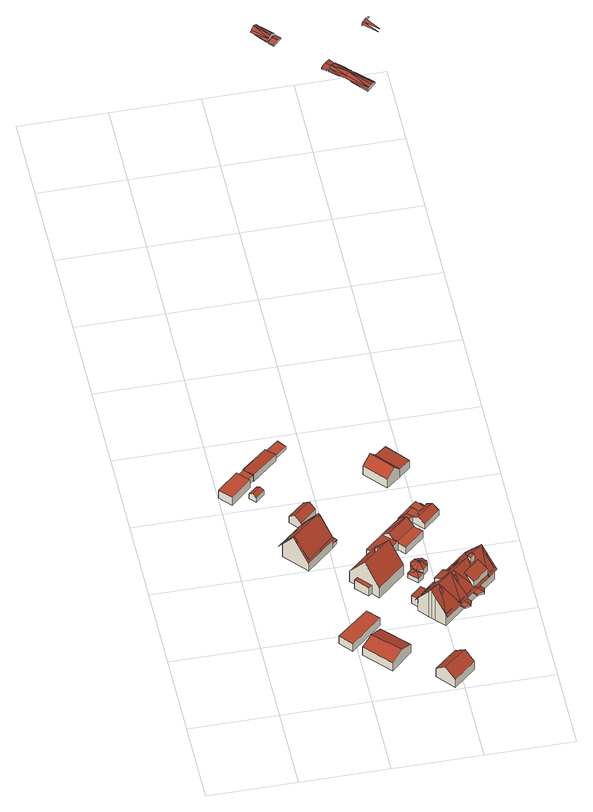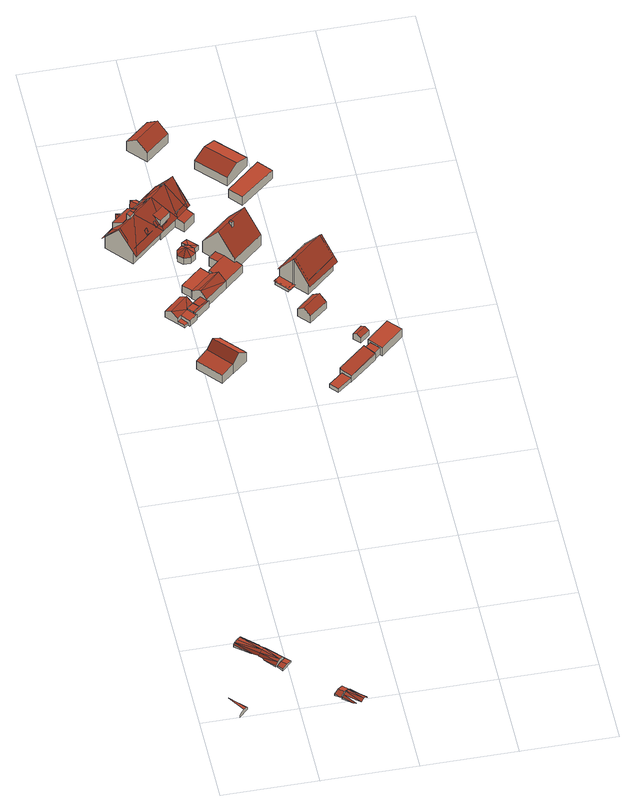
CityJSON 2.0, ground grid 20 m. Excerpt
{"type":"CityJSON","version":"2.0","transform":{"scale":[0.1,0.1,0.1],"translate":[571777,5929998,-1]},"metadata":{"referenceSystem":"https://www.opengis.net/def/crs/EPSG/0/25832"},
"CityObjects":{
"building1":{"type":"Building","attributes":{"Grundfläche 2D":"23.295480","Grundhöhe NN":"-0.261"},"geometry":[{"type":"Solid","lod":"3","boundaries":[[[[0,1,2,3]],[[1,0,4,5]],[[2,1,5,6]],[[3,2,6,7]],[[0,3,7,4]],[[5,4,7,6]]]],"semantics":{"surfaces":[{"type":"RoofSurface"},{"type":"WallSurface"},{"type":"GroundSurface"}],"values":[[0,1,1,1,1,2]]}}]},
"building2":{"type":"Building","attributes":{"Grundfläche 2D":"33.207355","Grundhöhe NN":"-0.049"},"geometry":[{"type":"Solid","lod":"3","boundaries":[[[[8,9,10,11]],[[12,13,11,10]],[[13,14,8,11]],[[14,15,9,8]],[[15,12,10,9]],[[15,14,13,12]]]],"semantics":{"surfaces":[{"type":"RoofSurface"},{"type":"WallSurface"},{"type":"GroundSurface"}],"values":[[0,1,1,1,1,2]]}}]},
"building3":{"type":"Building","attributes":{"Grundfläche 2D":"5.204196","Grundhöhe NN":"-0.116"},"geometry":[{"type":"Solid","lod":"3","boundaries":[[[[16,17,18,19]],[[20,16,19,21]],[[21,19,18,22,23]],[[20,21,23,24]],[[17,16,20,24,25]],[[18,17,25,22]],[[23,22,25,24]]]],"semantics":{"surfaces":[{"type":"RoofSurface"},{"type":"WallSurface"},{"type":"GroundSurface"}],"values":[[0,0,1,1,1,1,2]]}}]},
"building4":{"type":"Building","attributes":{"Grundfläche 2D":"4.401266","Grundhöhe NN":"-0.099"},"geometry":[{"type":"Solid","lod":"3","boundaries":[[[[26,27,28,29]],[[30,31,29,28]],[[31,32,26,29]],[[32,33,27,26]],[[33,30,28,27]],[[33,32,31,30]]]],"semantics":{"surfaces":[{"type":"RoofSurface"},{"type":"WallSurface"},{"type":"GroundSurface"}],"values":[[0,1,1,1,1,2]]}}]},
"building5":{"type":"Building","attributes":{"Grundfläche 2D":"60.869581","Grundhöhe NN":"0.122"},"geometry":[{"type":"Solid","lod":"3","boundaries":[[[[34,35,36,37,38,39,40,41,42,43]],[[41,40,39,38,44,45]],[[46,47,48,49,50]],[[51,52,53,48,36]],[[36,48,47,37]],[[37,47,54,55,56]],[[57,39,56,55,58]],[[59,57,58,60]],[[52,51,40,59,60]],[[61,48,53,62]],[[63,61,62,64]],[[47,63,64,54]],[[55,54,64,62,53,52,60,58]],[[34,43,42,41,40,51,36,35]],[[56,39,38,37]],[[39,57,59,40,41,45,44,38]],[[46,50,49,48,61,63,47]]]],"semantics":{"surfaces":[{"type":"RoofSurface"},{"type":"WallSurface"},{"type":"GroundSurface"}],"values":[[0,0,0,1,1,1,1,1,1,1,1,1,2,0,0,0,0]]}}]},
"building6":{"type":"Building","attributes":{"Grundfläche 2D":"51.758250","Grundhöhe NN":"-0.030"},"geometry":[{"type":"Solid","lod":"3","boundaries":[[[[65,66,67,68]],[[69,65,68,70]],[[70,68,67,71,72]],[[69,70,72,73]],[[66,65,69,73,74]],[[67,66,74,71]],[[72,71,74,73]]]],"semantics":{"surfaces":[{"type":"RoofSurface"},{"type":"WallSurface"},{"type":"GroundSurface"}],"values":[[0,0,1,1,1,1,2]]}}]},
"building7":{"type":"Building","attributes":{"Grundfläche 2D":"22.386993","Grundhöhe NN":"-0.033"},"geometry":[{"type":"Solid","lod":"3","boundaries":[[[[26,75,76]],[[75,26,77,78,79,80,81]],[[82,83,78,77,26,76,84,85]],[[79,78,83,86]],[[87,75,81,80,79,86,88]],[[76,75,87,84]],[[86,83,82,85,84,87,88]]]],"semantics":{"surfaces":[{"type":"RoofSurface"},{"type":"WallSurface"},{"type":"GroundSurface"}],"values":[[0,0,1,1,1,1,2]]}}]},
"building8":{"type":"Building","attributes":{"Grundfläche 2D":"16.159046","Grundhöhe NN":"-0.014"},"geometry":[{"type":"Solid","lod":"3","boundaries":[[[[89,90,91,92]],[[93,90,89,94]],[[92,91,95,96]],[[94,89,92,96,97]],[[93,94,97,98]],[[95,91,90,93,98]],[[96,95,98,97]]]],"semantics":{"surfaces":[{"type":"RoofSurface"},{"type":"WallSurface"},{"type":"GroundSurface"}],"values":[[0,0,1,1,1,1,2]]}}]},
"building9":{"type":"Building","attributes":{"Grundfläche 2D":"9.321456","Grundhöhe NN":"0.033"},"geometry":[{"type":"Solid","lod":"3","boundaries":[[[[99,100,101,102]],[[88,103,102,101]],[[103,104,99,102]],[[104,105,100,99]],[[105,88,101,100]],[[105,104,103,88]]]],"semantics":{"surfaces":[{"type":"RoofSurface"},{"type":"WallSurface"},{"type":"GroundSurface"}],"values":[[0,1,1,1,1,2]]}}]},
"building10":{"type":"Building","attributes":{"Grundfläche 2D":"71.348740","Grundhöhe NN":"0.002"},"children":["building10-1"],"geometry":[{"type":"Solid","lod":"3","boundaries":[[[[106,107,108,109,110,111,112]],[[113,114,107,106,112]],[[115,116,117,118]],[[111,110,109,119,120]],[[115,121,122,113,112,111,120,123,116]],[[114,113,122,124]],[[109,108,107,114,124,119]],[[117,116,123,125]],[[118,117,125,126]],[[115,118,126,121]],[[122,121,126,125,123,120,119,124]]]],"semantics":{"surfaces":[{"type":"RoofSurface"},{"type":"WallSurface"},{"type":"GroundSurface"}],"values":[[0,0,0,1,1,1,1,1,1,1,2]]}}]},
"building10-1":{"type":"BuildingInstallation","parents":["building10"],"geometry":[{"type":"MultiSurface","lod":"3","boundaries":[[[127,128,129,130]],[[131,132,127,130]],[[132,133,128,127]],[[129,128,133,134]],[[130,129,134,131]]],"semantics":{"surfaces":[{"type":"RoofSurface"},{"type":"WallSurface"}],"values":[0,1,1,1,1]}}]},
"building11":{"type":"Building","attributes":{"Grundfläche 2D":"33.704751","Grundhöhe NN":"-0.010"},"geometry":[{"type":"Solid","lod":"3","boundaries":[[[[135,136,137,138]],[[139,135,138,140]],[[140,138,137,141,142]],[[139,140,142,143]],[[136,135,139,143,144]],[[137,136,144,141]],[[142,141,144,143]]]],"semantics":{"surfaces":[{"type":"RoofSurface"},{"type":"WallSurface"},{"type":"GroundSurface"}],"values":[[0,0,1,1,1,1,2]]}}]},
"building12":{"type":"Building","attributes":{"Grundfläche 2D":"4.503925","Grundhöhe NN":"0.015"},"geometry":[{"type":"Solid","lod":"3","boundaries":[[[[145,146,147]],[[148,147,149]],[[150,147,148]],[[145,147,150]],[[151,152,147,146]],[[152,153,149,147]],[[153,154,148,149]],[[154,155,150,148]],[[155,156,145,150]],[[156,151,146,145]],[[151,156,155,154,153,152]]]],"semantics":{"surfaces":[{"type":"RoofSurface"},{"type":"WallSurface"},{"type":"GroundSurface"}],"values":[[0,0,0,0,1,1,1,1,1,1,2]]}}]},
"building13":{"type":"Building","attributes":{"Grundfläche 2D":"63.945677","Grundhöhe NN":"-0.099"},"geometry":[{"type":"Solid","lod":"3","boundaries":[[[[157,158,159,160,161,162,163]],[[164,159,158]],[[165,166,164]],[[166,159,164]],[[160,167,166,168,169,170,171,172,173]],[[174,175,176,172,171]],[[177,163,162,178]],[[162,161,179,180]],[[157,163,181,182]],[[183,165,164,158,157,182,184]],[[166,165,183,185]],[[159,166,167,160]],[[170,169,186,187]],[[175,174,171,170,187,188]],[[176,175,188,189]],[[172,176,189,190]],[[173,172,190,191]],[[160,173,191,179,161]],[[168,166,185,192]],[[169,168,192,186]],[[178,162,180,193]],[[177,178,193,194]],[[163,177,194,181]],[[193,180,179,191,190,189,188,187,186,192,185,183,184,182,181,194]]]],"semantics":{"surfaces":[{"type":"RoofSurface"},{"type":"WallSurface"},{"type":"GroundSurface"}],"values":[[0,0,0,0,0,0,0,1,1,1,1,1,1,1,1,1,1,1,1,1,1,1,1,2]]}}]},
"building14":{"type":"Building","attributes":{"Grundfläche 2D":"9.943523","Grundhöhe NN":"0.028"},"geometry":[{"type":"Solid","lod":"3","boundaries":[[[[195,196,197]],[[197,196,198]],[[199,196,195]],[[200,196,199]],[[201,196,200]],[[202,196,201]],[[203,196,202]],[[198,196,203]],[[195,197,152,204]],[[199,195,204,205]],[[200,199,205,206]],[[201,200,206,207]],[[202,201,207,208]],[[203,202,208,209]],[[197,198,153,152]],[[198,203,209,153]],[[152,153,209,208,207,206,205,204]]]],"semantics":{"surfaces":[{"type":"RoofSurface"},{"type":"WallSurface"},{"type":"GroundSurface"}],"values":[[0,0,0,0,0,0,0,0,1,1,1,1,1,1,1,1,2]]}}]},
"building15":{"type":"Building","attributes":{"Grundfläche 2D":"130.649621","Grundhöhe NN":"-0.088"},"children":["building15-1","building15-2","building15-3","building15-4","building15-5","building15-6","building15-7","building15-8"],"geometry":[{"type":"Solid","lod":"3","boundaries":[[[[210,211,212,213,214,215,216,217]],[[218,219,220,221,222,223,224]],[[225,222,221,220,219,226,227]],[[228,229,230,231,227,232,233]],[[231,230,222,225,227]],[[234,233,232,235,236,237,238,239,240,241,230,229,228,233]],[[234,233,232,233]],[[242,243,244,245,237,236,235,246,247]],[[241,240,217,248,249]],[[250,251,247,252,253]],[[253,254,255,249,248,256,257,258,259,242,247,251,250]],[[260,261,262,263,264]],[[223,222,265,263,262,224]],[[249,255,254,253,266,267]],[[268,269,270,249,267,266]],[[271,230,272,273,274,268,275,276]],[[270,269,268,274,273,272,230,241,249]],[[263,265,222,277,275]],[[230,271,276,275,277,222]],[[278,279,280,281,282,283]],[[213,212,211,210,239,238,237,245,244,243,242,215,214]],[[216,215,242,259]],[[259,258,257,256,216]],[[256,248,216]],[[216,248,217]],[[239,210,217,240]],[[262,284,285,286,287]],[[224,262,287,288]],[[218,224,288,289]],[[218,289,290,219]],[[291,292,293,294,295,296,251,243,244,245,237,236,233,231,225,297,219,290,298]],[[299,254,250,296,295,300]],[[301,269,302,267,303,299,300,304]],[[305,301,304,306]],[[278,283,282,307,286,285,308,265,277,276,274,305,306,309,279]],[[310,280,279,309]],[[281,280,310,311]],[[311,307,282,281]],[[287,286,307,311,310,309,306,304,300,295,294,293,292,291,298,290,289,288]],[[264,263,308,285,284,261,260]],[[284,262,261]],[[226,219,297]],[[225,227,226,297]],[[227,231,233,232]],[[225,231,227]],[[232,233,236,235]],[[247,246,235,236,237,245,244,243,251]],[[296,250,253,252,247,251]],[[267,266,253,254,299,303]],[[253,250,254]],[[268,266,267,302,269]],[[268,274,276,275]],[[274,268,269,301,305]],[[265,263,275,277]],[[276,277,275]],[[263,265,308]]]],"semantics":{"surfaces":[{"type":"RoofSurface"},{"type":"WallSurface"},{"type":"GroundSurface"}],"values":[[0,0,0,0,0,0,0,0,0,0,0,0,0,0,0,0,0,0,0,0,1,1,1,1,1,1,1,1,1,1,1,1,1,1,1,1,1,1,2,0,0,0,0,0,0,0,0,0,0,0,0,0,0,0,0,0]]}}]},
"building15-1":{"type":"BuildingInstallation","parents":["building15"],"geometry":[{"type":"MultiSurface","lod":"3","boundaries":[[[312,313,314,315]],[[316,317,315,314]],[[312,315,317,318]],[[318,302,313,312]],[[314,313,302,316]]],"semantics":{"surfaces":[{"type":"RoofSurface"},{"type":"WallSurface"}],"values":[0,1,1,1,1]}}]},
"building15-2":{"type":"BuildingInstallation","parents":["building15"],"geometry":[{"type":"MultiSurface","lod":"3","boundaries":[[[319,320,321,322,323,324]],[[320,319,325]],[[324,323,322,326]],[[324,326,270,327,325,319]],[[321,320,325,327,269,328]],[[322,321,328,329]]],"semantics":{"surfaces":[{"type":"RoofSurface"},{"type":"WallSurface"}],"values":[0,0,1,1,1,1]}}]},
"building15-3":{"type":"BuildingInstallation","parents":["building15"],"geometry":[{"type":"MultiSurface","lod":"3","boundaries":[[[330,331,332,333,334]],[[335,249,331,330]],[[249,336,332,331]],[[337,333,332,336,338]],[[337,255,334,333]],[[255,335,330,334]]],"semantics":{"surfaces":[{"type":"RoofSurface"},{"type":"WallSurface"}],"values":[0,1,1,1,1,1]}}]},
"building15-4":{"type":"BuildingInstallation","parents":["building15"],"geometry":[{"type":"MultiSurface","lod":"3","boundaries":[[[339,340,341,342,343,344,345,346]],[[221,340,339,346,347,348]],[[341,340,221,349]],[[350,343,342,341,349,220]],[[351,345,344,343,350,352]],[[346,345,351,347]]],"semantics":{"surfaces":[{"type":"RoofSurface"},{"type":"WallSurface"}],"values":[0,1,1,1,1,1]}}]},
"building15-5":{"type":"BuildingInstallation","parents":["building15"],"geometry":[{"type":"MultiSurface","lod":"3","boundaries":[[[271,272,353,354,355,356]],[[356,355,357]],[[353,358,354]],[[273,357,355,354,358]]],"semantics":{"surfaces":[{"type":"RoofSurface"},{"type":"WallSurface"}],"values":[0,1,1,1]}}]},
"building15-6":{"type":"BuildingInstallation","parents":["building15"],"geometry":[{"type":"MultiSurface","lod":"3","boundaries":[[[359,360,361,362,363,364]],[[229,365,362,361]],[[234,364,363,362,365,228]],[[234,366,359,364]],[[361,360,359,366,367,229]]],"semantics":{"surfaces":[{"type":"RoofSurface"},{"type":"WallSurface"}],"values":[0,1,1,1,1]}}]},
"building15-7":{"type":"BuildingInstallation","parents":["building15"],"geometry":[{"type":"MultiSurface","lod":"3","boundaries":[[[368,369,370,371]],[[372,368,371,373]],[[368,372,374,375,369]],[[371,370,376,377]],[[373,371,377,378]],[[372,373,378,374]],[[370,369,375,376]],[[378,377,376,375,374]]],"semantics":{"surfaces":[{"type":"RoofSurface"},{"type":"WallSurface"},{"type":"OuterCeilingSurface"}],"values":[0,0,1,1,1,1,1,2]}}]},
"building15-8":{"type":"BuildingInstallation","parents":["building15"],"geometry":[{"type":"MultiSurface","lod":"3","boundaries":[[[379,380,381,382]],[[381,380,383,384]],[[380,379,385,386]],[[383,380,386,387]],[[387,388,384,383]],[[389,382,381,384,388]],[[379,382,389,385]],[[388,387,386,385,389]]],"semantics":{"surfaces":[{"type":"RoofSurface"},{"type":"WallSurface"},{"type":"OuterCeilingSurface"}],"values":[0,0,1,1,1,1,1,2]}}]},
"building16":{"type":"Building","attributes":{"Grundfläche 2D":"5.846299","Grundhöhe NN":"-0.110"},"geometry":[{"type":"Solid","lod":"3","boundaries":[[[[390,391,392,393,394,395]],[[395,396,390]],[[396,397,398,399,400,390]],[[392,391,390,401,402]],[[393,392,402,403]],[[395,394,393,403,404]],[[396,395,404,183]],[[397,396,183,184]],[[405,399,398,397,184,406]],[[390,400,399,405,401]],[[184,183,404,403,402,401,405,406]]]],"semantics":{"surfaces":[{"type":"RoofSurface"},{"type":"WallSurface"},{"type":"GroundSurface"}],"values":[[0,0,0,1,1,1,1,1,1,1,2]]}}]},
"building17":{"type":"Building","attributes":{"Grundfläche 2D":"49.241598","Grundhöhe NN":"-0.170"},"geometry":[{"type":"Solid","lod":"3","boundaries":[[[[407,408,409,410,411]],[[412,407,411,413]],[[414,409,408,415]],[[413,411,410,416,417]],[[412,413,417,418]],[[408,407,412,418,419]],[[410,409,420,416]],[[415,408,419,421]],[[414,415,421,422]],[[409,414,422,420]],[[421,419,418,417,416,420,422]]]],"semantics":{"surfaces":[{"type":"RoofSurface"},{"type":"WallSurface"},{"type":"GroundSurface"}],"values":[[0,0,0,1,1,1,1,1,1,1,2]]}}]},
"building18":{"type":"Building","attributes":{"Grundfläche 2D":"25.310697","Grundhöhe NN":"-0.142"},"geometry":[{"type":"Solid","lod":"3","boundaries":[[[[423,424,425,426]],[[423,427,428,429]],[[429,424,423]],[[429,430,431,424]],[[432,433,424,431,434,435,436]],[[437,438,439,440]],[[441,392,391,390,400,399]],[[427,423,426,406,442]],[[428,427,442,443]],[[429,428,443,444,437,430]],[[426,425,405,406]],[[431,430,437,440]],[[445,434,431,440,439,446]],[[435,434,445,447]],[[436,435,447,448]],[[432,436,448,403]],[[432,403,402,433]],[[438,437,444,449]],[[439,438,449,446]],[[400,390,401,405,425,399]],[[399,425,424,441]],[[441,424,433,392]],[[391,392,433,402,401,390]],[[405,401,402,403,448,447,445,446,449,444,443,442,406]]]],"semantics":{"surfaces":[{"type":"RoofSurface"},{"type":"WallSurface"},{"type":"GroundSurface"}],"values":[[0,0,0,0,0,0,0,1,1,1,1,1,1,1,1,1,1,1,1,1,1,1,1,2]]}}]},
"building19":{"type":"Building","attributes":{"Grundfläche 2D":"24363.845426","Grundhöhe NN":"5.239"},"children":["building19-1","building19-2"],"geometry":[{"type":"MultiSurface","lod":"3","boundaries":[[[450,451,452]],[[453,452,451,454]],[[453,455,452]],[[456,457,453,454]],[[458,457,456]],[[459,455,453]],[[460,455,459]],[[461,460,459]],[[459,453,457,458,462,463,461]],[[464,465,461,463]],[[464,463,462]],[[466,467,468]],[[467,469,470,468]],[[471,472,473,474,466,468,470]],[[470,475,471]],[[475,470,469,476]],[[477,472,471]],[[478,477,471]],[[471,475,478]],[[473,479,474]],[[480,475,476,481]],[[472,482,479,473]],[[472,477,483,482]],[[484,485,480,481]],[[486,485,484]],[[478,475,480]],[[487,477,478]],[[483,477,487,488,489]],[[490,478,480]],[[487,478,490]],[[490,480,485,486,491,492,487]],[[493,488,487,492]],[[493,492,491]],[[494,495,496]],[[497,498,499,500,501,494,496]],[[496,502,497]]],"semantics":{"surfaces":[{"type":"RoofSurface"},{"type":"WallSurface"}],"values":[0,0,0,0,1,0,0,0,1,0,1,1,0,1,0,0,0,0,0,1,0,0,0,0,1,0,0,0,0,0,1,0,1,0,1,0]}}]},
"building19-1":{"type":"BuildingInstallation","parents":["building19"],"geometry":[{"type":"MultiSurface","lod":"3","boundaries":[[[503,504,505,506,507]],[[508,509,503,507,510]],[[506,511,512,510,507]],[[512,513,508,510]],[[503,509,508,513,514,505,504]],[[514,511,506,505]]],"semantics":{"surfaces":[{"type":"RoofSurface"},{"type":"WallSurface"}],"values":[0,0,1,1,1,1]}}]},
"building19-2":{"type":"BuildingInstallation","parents":["building19"],"geometry":[{"type":"MultiSurface","lod":"3","boundaries":[[[515,516,517,518]],[[519,516,515,520,521]],[[522,523,518,517]],[[515,518,523,524,521,520]],[[524,525,519,521]],[[519,525,522,517,516]]],"semantics":{"surfaces":[{"type":"RoofSurface"},{"type":"WallSurface"}],"values":[0,0,1,1,1,1]}}]}
},
"vertices":[
[25,622,31],[72,665,31],[48,692,30],[0,649,30],[25,622,7],[72,665,7],[48,692,7],[0,649,7],
[236,238,33],[164,178,33],[188,150,33],[259,212,33],[188,150,10],[259,212,10],[236,238,10],[164,178,10],
[70,626,28],[76,618,23],[96,636,23],[89,643,28],[63,633,23],[83,650,23],[96,636,9],[83,650,9],[63,633,9],[76,618,9],
[65,700,27],[52,688,27],[68,670,27],[81,681,27],[68,670,9],[81,681,9],[65,700,9],[52,688,9],
[146,396,40],[208,450,40],[206,453,45],[184,479,90],[182,481,93],[179,478,93],[119,426,93],[116,424,93],[140,395,44],[142,393,40],[156,511,40],[90,454,40],[180,483,23],[184,479,23],[206,453,23],[219,464,23],[193,494,23],[144,398,44],[144,398,11],[206,453,11],[184,479,11],[181,476,11],[181,476,90],[158,503,50],[158,503,11],[98,450,51],[98,450,11],[217,463,23],[217,463,11],[195,488,23],[195,488,11],
[284,100,46],[308,122,34],[254,180,34],[230,157,46],[260,77,34],[206,135,34],[254,180,10],[206,135,10],[260,77,10],[308,122,10],
[122,751,25],[64,702,27],[81,681,30],[83,679,31],[141,728,29],[138,732,28],[122,750,25],[81,681,10],[83,679,10],[64,702,10],[65,700,10],[141,728,10],[122,751,10],[122,750,10],
[180,566,42],[142,533,42],[153,521,29],[190,554,29],[131,546,29],[169,578,29],[153,521,10],[190,554,10],[169,578,10],[131,546,10],
[168,757,19],[153,775,20],[122,750,20],[138,732,19],[138,732,10],[168,757,10],[153,775,10],
[283,352,92],[312,377,92],[303,388,74],[286,408,40],[283,405,40],[222,352,40],[249,322,92],[275,292,40],[338,347,40],[262,307,35],[236,336,35],[228,330,35],[254,301,35],[286,408,10],[222,352,10],[262,307,10],[275,292,10],[236,336,10],[338,347,10],[228,330,10],[254,301,10],
[278,358,96],[283,353,96],[287,356,96],[282,361,96],[282,361,82],[278,358,82],[283,353,91],[287,356,91],
[412,65,56],[395,85,35],[345,42,35],[362,23,56],[429,46,35],[379,3,35],[345,42,10],[379,3,10],[429,46,10],[395,85,10],
[377,329,26],[368,338,25],[365,338,25],[345,339,22],[356,349,24],[364,318,22],[368,338,10],[365,338,10],[356,349,10],[345,339,10],[364,318,10],[377,329,10],
[384,465,30],[372,479,45],[325,439,45],[334,429,34],[338,425,30],[339,426,30],[383,464,30],[370,481,43],[359,494,30],[313,453,30],[325,439,32],[272,417,30],[283,405,32],[286,408,32],[303,388,35],[318,401,35],[341,422,35],[312,377,34],[317,371,32],[333,385,32],[400,446,30],[355,407,30],[338,425,9],[339,426,9],[383,464,9],[384,465,9],[359,494,9],[370,481,9],[313,453,9],[283,405,9],[286,408,9],[317,371,9],[333,385,9],[318,401,9],[341,422,9],[272,417,9],[355,407,9],[400,446,9],
[379,338,27],[373,355,38],[365,338,27],[356,349,27],[390,348,27],[391,362,27],[382,373,27],[367,373,27],[356,364,27],[379,338,10],[390,348,10],[391,362,10],[382,373,10],[367,373,10],[356,364,10],
[469,249,61],[472,253,61],[477,256,61],[485,263,61],[486,264,61],[505,281,61],[488,299,75],[453,268,75],[377,206,81],[396,185,44],[392,215,77],[391,222,85],[390,229,93],[384,224,93],[371,213,94],[430,215,44],[398,180,38],[435,213,38],[433,248,73],[427,253,83],[422,258,91],[434,218,44],[453,229,38],[450,232,44],[437,251,72],[478,251,38],[473,253,44],[477,256,44],[472,253,44],[469,249,44],[464,254,53],[428,263,91],[505,281,44],[504,280,44],[486,264,44],[485,263,44],[487,259,38],[508,278,38],[469,282,74],[465,295,90],[503,321,81],[507,283,44],[529,297,38],[502,328,88],[499,325,88],[474,303,89],[471,284,74],[478,290,74],[484,296,74],[488,299,74],[342,244,38],[346,240,46],[365,219,83],[349,250,38],[343,245,38],[355,248,46],[473,360,38],[471,345,51],[407,302,38],[420,300,50],[424,300,54],[402,264,70],[416,276,70],[409,295,47],[409,296,46],[373,272,38],[380,270,46],[376,266,46],[355,248,35],[377,268,35],[362,285,33],[338,264,33],[353,246,35],[354,247,35],[348,239,49],[347,240,46],[347,240,9],[365,219,9],[371,213,9],[377,206,9],[396,185,9],[450,232,9],[485,263,9],[486,264,9],[504,280,9],[523,297,9],[523,297,44],[397,186,44],[397,186,9],[477,350,50],[477,350,9],[414,294,51],[438,315,50],[473,347,51],[414,294,9],[411,297,46],[411,297,9],[353,246,9],[354,247,46],[377,268,9],[362,285,9],[338,264,9],
[443,320,51],[438,315,51],[443,309,61],[448,314,61],[443,309,60],[448,314,60],[443,320,50],
[424,300,55],[420,300,51],[417,298,51],[422,292,60],[422,292,61],[427,296,60],[422,302,51],[427,296,59],[422,302,50],[417,298,50],[422,292,59],
[474,304,95],[465,295,95],[471,288,95],[480,296,95],[474,303,95],[474,304,89],[471,288,78],[480,296,78],[477,293,78],
[393,224,86],[391,222,86],[388,220,86],[392,215,78],[392,214,77],[393,214,77],[398,219,77],[394,225,86],[394,225,85],[393,224,85],[388,220,85],[392,214,76],[398,219,76],[393,214,76],
[425,283,70],[412,297,62],[390,277,62],[402,263,70],[390,277,47],[412,297,47],
[432,258,84],[432,257,84],[427,253,84],[432,247,74],[433,248,74],[437,251,73],[432,247,73],[432,258,83],[432,257,83],
[475,255,38],[466,247,34],[475,237,34],[490,238,38],[484,263,34],[493,252,34],[484,263,32],[466,247,32],[475,237,32],[490,238,32],[493,252,32],
[442,205,34],[455,207,38],[440,223,38],[432,216,34],[459,222,34],[450,232,34],[442,205,32],[455,207,32],[459,222,32],[450,232,32],[432,216,32],
[377,507,27],[389,518,28],[392,520,28],[388,524,27],[387,523,27],[356,496,27],[359,494,27],[370,481,28],[387,495,28],[388,496,28],[386,497,28],[377,507,9],[392,520,9],[388,524,9],[356,496,9],[388,496,9],[387,495,9],
[374,620,52],[387,631,34],[345,681,34],[344,681,34],[331,670,52],[356,605,34],[313,654,34],[371,703,31],[413,654,31],[344,681,8],[313,654,8],[356,605,8],[387,631,8],[345,681,8],[413,654,8],[371,703,8],
[398,483,35],[402,508,25],[388,496,25],[387,495,25],[409,471,25],[446,504,25],[435,516,35],[424,528,25],[417,521,25],[388,524,25],[392,520,25],[403,539,25],[386,525,25],[387,523,25],[424,528,16],[413,541,16],[406,535,16],[417,521,16],[402,508,28],[409,471,9],[446,504,9],[424,528,9],[403,539,9],[406,535,9],[386,525,9],[387,523,9],[413,541,9],
[301,1783,207],[302,1783,207],[304,1785,212],[334,1756,209],[308,1776,206],[310,1792,216],[312,1771,205],[330,1752,205],[330,1752,202],[340,1762,211],[316,1798,212],[346,1768,209],[350,1772,202],[350,1772,205],[332,1790,205],[326,1794,206],[440,1642,202],[459,1622,205],[440,1642,205],[464,1618,206],[443,1644,209],[449,1650,211],[455,1656,209],[460,1661,205],[460,1661,202],[473,1615,211],[471,1612,207],[484,1627,212],[479,1621,215],[479,1642,205],[514,1573,208],[479,1604,206],[482,1636,206],[488,1630,207],[481,1599,205],[511,1570,205],[511,1570,200],[527,1586,208],[497,1622,206],[488,1629,207],[521,1580,209],[530,1589,200],[530,1589,205],[501,1619,205],[537,1761,205],[566,1731,205],[540,1764,209],[546,1770,211],[552,1776,209],[556,1780,205],[556,1780,200],[537,1761,200],[570,1734,211],
[342,1759,207],[336,1753,205],[332,1749,203],[343,1739,203],[353,1749,207],[351,1769,203],[349,1766,205],[362,1758,203],[343,1739,200],[362,1758,200],[351,1769,202],[332,1749,202],
[448,1653,207],[437,1663,207],[428,1654,205],[438,1644,205],[448,1673,205],[453,1658,206],[457,1662,205],[428,1654,200],[438,1644,202],[457,1662,202],[448,1673,200]
]}
